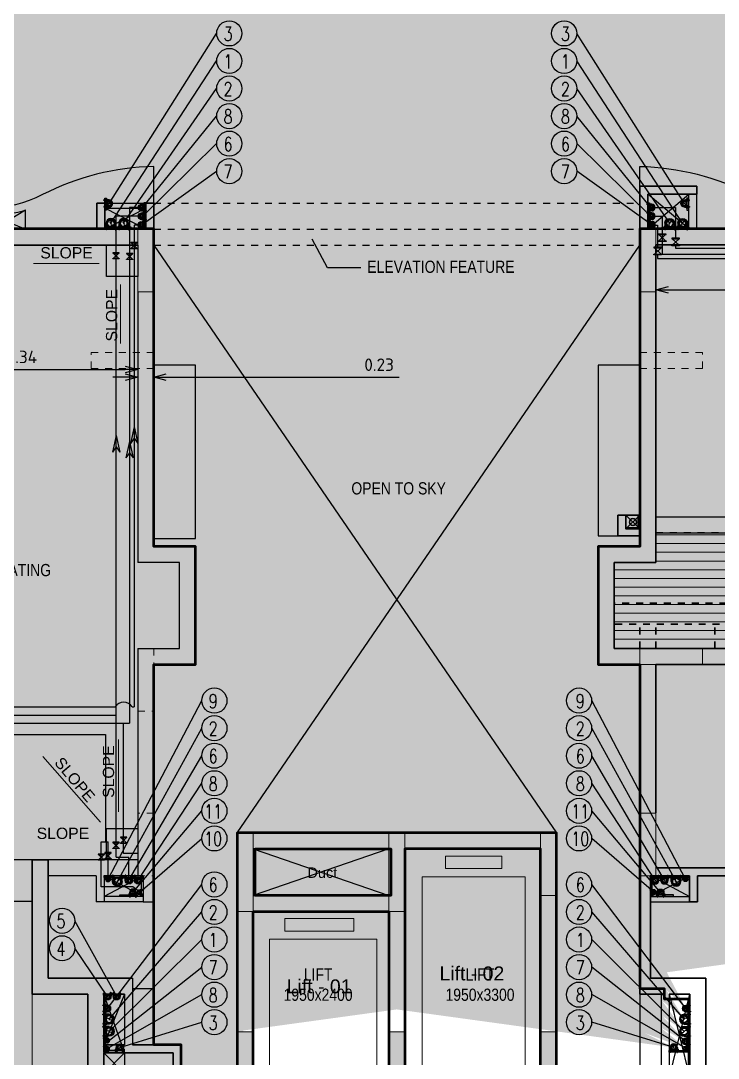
# Model space of a CAD drawing. Header units: inches. Extents: x 0 to 429, y 0 to 185.
# Drawn here: x 292.7 to 302.73, y 118.07 to 132.98 of the extents above; entities that cross this region are included whole.
import ezdxf
from ezdxf.enums import TextEntityAlignment as Align

# ---------------------------------------------------------------- set-up
doc = ezdxf.new("R2010")
doc.units = ezdxf.units.IN
doc.header["$MEASUREMENT"] = 0
doc.linetypes.add('Xr-4BHK-A-B-Tenth Floor-Sub$0$HIDDEN', pattern=[0.375, 0.25, -0.125])
doc.layers.get('DEFPOINTS').update_dxf_attribs({"lineweight": 18})
for name, color, linetype, lineweight in [('FLOOR09', 7, 'Continuous', 50), ('XR-4BHK-A-B-TENTH SUB$0$COL', 1, 'Continuous', 0), ('XR-4BHK-A-B-TENTH SUB$0$COL BELOW', 3, 'Xr-4BHK-A-B-Tenth Floor-Sub$0$HIDDEN', 0), ('XR-4BHK-A-B-TENTH SUB$0$COL HATCH', 9, 'Continuous', 0), ('XR-4BHK-A-B-TENTH SUB$0$CUTOUT', 6, 'Continuous', 30), ('XR-4BHK-A-B-TENTH SUB$0$HATCH', 8, 'Continuous', 9), ('XR-4BHK-A-B-TENTH SUB$0$PERGOLA ABOVE', 6, 'Xr-4BHK-A-B-Tenth Floor-Sub$0$HIDDEN', 30), ('XR-4BHK-A-B-TENTH SUB$0$PIPE', 30, 'Continuous', 30), ('XR-4BHK-A-B-TENTH SUB$0$RRL', 11, 'Continuous', 20), ('XR-4BHK-A-B-TENTH SUB$0$STEPS', 253, 'Continuous', 9), ('XR-4BHK-A-B-TENTH SUB$0$WALL', 7, 'Continuous', 30)]:
    doc.layers.add(name, color=color, linetype=linetype, lineweight=lineweight)
for name, color, linetype in [('XR-4BHK-A-B-TENTH SUB$0$BALCONY', 6, 'Continuous'), ('XR-4BHK-A-B-TENTH SUB$0$ELE', 4, 'Continuous'), ('XR-4BHK-A-B-TENTH SUB$0$LINE ABOVE', 20, 'Xr-4BHK-A-B-Tenth Floor-Sub$0$HIDDEN')]:
    doc.layers.add(name, color=color, linetype=linetype)
doc.styles.add('Sanvi Common', font='isocpeur.ttf')
doc.styles.add('Xr-4BHK-A-B-Ground-Sub$0$DIM', font='arial.ttf')
doc.styles.add('Xr-4BHK-A-B-Tenth Floor-Sub$0$A-DIM', font='arial.ttf')
doc.styles.add('Xr-4BHK-A-B-Tenth Floor-Sub$0$AUDIT_D_080506184754-0', font='romans.shx')
doc.styles.add('Xr-4BHK-A-B-Tenth Floor-Sub$0$DIM', font='arial.ttf')
doc.styles.add('Xr-4BHK-A-B-Tenth Floor-Sub$0$Standard', font='ARIALN.TTF')
doc.dimstyles.new('Sanvi Common', dxfattribs={"dimtxt": 0.18, "dimasz": 0.18, "dimexe": 0.18, "dimexo": 0.0625, "dimgap": 0.09, "dimtad": 1, "dimzin": 0, "dimdsep": 46, "dimtxsty": 'Sanvi Common', "dimblk": 'OPEN30', "dimcen": 0.09, "dimclrd": 68, "dimclre": 68, "dimclrt": 40, "dimadec": 0, "dimazin": 0, "dimtfac": 1, "dimtofl": 0, "dimtmove": 0, "dimatfit": 3, "dimldrblk": 'OPEN30', "dimfxl": 1, "dimtolj": 1, "dimtzin": 0, "dimarcsym": 0})
doc.dimstyles.new('Xr-4BHK-A-B-Tenth Floor-Sub$0$A-DIM-100', dxfattribs={"dimscale": 2, "dimtxt": 150, "dimasz": 50, "dimexe": 30, "dimexo": 25, "dimgap": 25, "dimtad": 1, "dimdec": 0, "dimzin": 0, "dimdsep": 46, "dimtxsty": 'Xr-4BHK-A-B-Tenth Floor-Sub$0$A-DIM', "dimblk1": 'Xr-4BHK-A-B-Tenth Floor-Sub$0$_ArchTick', "dimblk2": 'Xr-4BHK-A-B-Tenth Floor-Sub$0$_ArchTick', "dimsah": 1, "dimcen": 0.09, "dimdle": 30, "dimclrd": 256, "dimclre": 256, "dimclrt": 5, "dimadec": 0, "dimazin": 0, "dimtfac": 1, "dimtdec": 0, "dimtmove": 2, "dimatfit": 3, "dimfxl": 0.18, "dimtolj": 1, "dimtzin": 0, "dimlwd": 9, "dimlwe": 9, "dimarcsym": 0})
doc.dimstyles.new('Xr-4BHK-A-B-Tenth Floor-Sub$0$DIM 75', dxfattribs={"dimtxt": 75, "dimasz": 75, "dimexe": 0.18, "dimexo": 0.0625, "dimgap": 0.09, "dimtad": 0, "dimtih": 1, "dimtoh": 1, "dimdec": 0, "dimzin": 0, "dimdsep": 46, "dimtxsty": 'Xr-4BHK-A-B-Tenth Floor-Sub$0$Standard', "dimcen": 0.09, "dimclrd": 256, "dimclre": 256, "dimclrt": 256, "dimadec": 0, "dimazin": 0, "dimtfac": 1, "dimtdec": 0, "dimtofl": 0, "dimtmove": 0, "dimatfit": 3, "dimfxl": 1, "dimtolj": 1, "dimtzin": 0, "dimarcsym": 0})

# ---------------------------------------------------------------- blocks, each defined once
blk = doc.blocks.new('Xr-4BHK-A-B-Tenth Floor-Sub$0$unit 4')
at = {"layer": 'XR-4BHK-A-B-TENTH SUB$0$COL HATCH'}
blk.add_hatch(color=256, dxfattribs=at).paths.add_polyline_path([(133062, 5107), (133062, 5337), (132161, 5337), (132161, 5107)])
at = {"layer": 'XR-4BHK-A-B-TENTH SUB$0$HATCH'}
h = blk.add_hatch(dxfattribs=at)
h.set_pattern_fill('LINE', color=256, scale=1000, angle=90, style=0)
h.set_pattern_definition([(90, (108785.05, -212039.43), (-125, -3e-14), [])])
h.paths.add_polyline_path([(136524, 5337), (136524, 9902), (143927, 9902), (143927, 10222), (144477, 10222), (144477, 9002), (144477, 8902), (143682, 8902), (141449, 8902), (138186, 8902), (138187, 4737), (136951, 4737), (136951, 5337)])
for p, q in [((143152, 5527), (144366, 5527)), ((143152, 5412), (144366, 5412))]:
    blk.add_line(p, q)
at = {"layer": 'XR-4BHK-A-B-TENTH SUB$0$BALCONY', "ltscale": 1000}
blk.add_line((143152, 5107), (144366, 5107), dxfattribs=at)
blk.add_lwpolyline([(134116, 5107), (134116, 4509), (136571, 4509), (136571, 5107)], dxfattribs=at)
at = {"layer": 'XR-4BHK-A-B-TENTH SUB$0$COL'}
blk.add_lwpolyline([(133062, 5107), (133062, 5337), (132161, 5337), (132161, 5107)], close=True, dxfattribs=at)
at = {"layer": 'XR-4BHK-A-B-TENTH SUB$0$COL BELOW'}
blk.add_lwpolyline([(133936, 6007), (133936, 5107), (134166, 5107), (134166, 6007)], close=True, dxfattribs=at)
at = {"layer": 'XR-4BHK-A-B-TENTH SUB$0$CUTOUT'}
for p, q in [((136471, 5107), (136271, 4907)), ((136471, 4907), (136271, 5107))]:
    blk.add_line(p, q, dxfattribs=at)
blk.add_lwpolyline([(136271, 5107), (136271, 4907), (136471, 4907), (136471, 5107)], close=True, dxfattribs=at)
at = {"layer": 'XR-4BHK-A-B-TENTH SUB$0$ELE'}
for p, q in [((136294, 5337), (136294, 9902)), ((136524, 5337), (136524, 9902)), ((132161, 5924), (131662, 5924)), ((141451, 5257), (141752, 5822)), ((141751, 5257), (141452, 5822)), ((141751, 5257), (141752, 5822)), ((141826, 5256), (141826, 5822)), ((143152, 5527), (144362, 5827)), ((144366, 5527), (143152, 5827)), ((132161, 5222), (131662, 5809)), ((132161, 5809), (131662, 5222)), ((132161, 5809), (131662, 5809)), ((136471, 5107), (136271, 5107)), ((136471, 5082), (136271, 5082))]:
    blk.add_line(p, q, dxfattribs=at)
blk.add_lwpolyline([(131547, 5107), (131261, 5107, -0.111051), (131666, 6705, 0.244497), (131666, 8303, -0.111051), (131261, 9902, 74.791831)], format="xyb", dxfattribs=at)
at = {"layer": 'XR-4BHK-A-B-TENTH SUB$0$HATCH'}
blk.add_lwpolyline([(136524, 5337), (136524, 9902), (143927, 9902), (143927, 10222), (144477, 10222), (144477, 9002), (144477, 8902), (143682, 8902), (141449, 8902), (141449, 8902), (138186, 8902), (138187, 4737), (136951, 4737), (136951, 5337), (136524, 5337)], dxfattribs=at)
at = {"layer": 'XR-4BHK-A-B-TENTH SUB$0$PERGOLA ABOVE', "linetype": 'Xr-4BHK-A-B-Tenth Floor-Sub$0$HIDDEN'}
for p, q in [((137537, 9552), (137537, 4737)), ((137837, 9252), (137837, 4737)), ((136524, 5337), (136524, 8969)), ((138186, 6182), (137836, 6182)), ((138187, 5336), (137837, 5336)), ((138187, 5106), (137837, 5106))]:
    blk.add_line(p, q, dxfattribs=at)
at = {"layer": 'XR-4BHK-A-B-TENTH SUB$0$PIPE'}
blk.add_circle((136371, 5007), 50, dxfattribs=at)
at = {"layer": 'XR-4BHK-A-B-TENTH SUB$0$WALL'}
for p, q in [((132161, 9199), (132161, 5924)), ((138187, 8902), (138187, 4737)), ((138417, 8787), (138417, 5337)), ((141337, 5337), (141337, 8672)), ((141452, 5937), (141452, 8672)), ((142922, 6057), (144247, 6057)), ((142922, 5257), (142922, 6057)), ((131547, 5924), (131547, 5107)), ((131662, 5924), (131547, 5924)), ((131662, 5924), (131662, 5222)), ((141452, 5937), (141826, 5937)), ((141452, 5822), (141826, 5822)), ((141452, 5257), (141452, 5822)), ((141826, 5822), (141826, 5937)), ((143152, 5827), (144247, 5827)), ((143152, 5527), (143152, 5827)), ((132161, 5222), (132161, 5809)), ((143152, 5107), (143152, 5412)), ((132161, 5222), (131662, 5222)), ((136951, 4737), (136951, 5337)), ((138417, 5337), (140551, 5337)), ((141451, 5257), (142922, 5257)), ((132162, 5107), (131547, 5107)), ((132391, 5107), (136294, 5107)), ((136294, 5107), (136721, 5107)), ((136456, 5107), (136456, 4907)), ((136571, 5107), (136571, 4792)), ((136721, 4507), (136721, 5107)), ((138417, 4507), (138417, 5107)), ((138417, 5107), (140551, 5107)), ((140551, 5107), (143152, 5107)), ((136271, 4907), (136456, 4907)), ((136271, 4907), (136271, 4792)), ((136271, 4792), (136571, 4792)), ((138187, 4737), (136951, 4737)), ((138417, 4507), (136721, 4507))]:
    blk.add_line(p, q, dxfattribs=at)
blk.add_lwpolyline([(132391, 10132), (132391, 5337), (136951, 5337)], dxfattribs=at)
blk = doc.blocks.new('Xr-4BHK-A-B-Tenth Floor-Sub$0$core typ')
at = {"layer": 'XR-4BHK-A-B-TENTH SUB$0$COL HATCH'}
h = blk.add_hatch(color=256, dxfattribs=at)
h.dxf.hatch_style = 1
h.paths.add_polyline_path([(2565, 14540), (2565, 14770), (1664, 14770), (1664, 14540)])
h = blk.add_hatch(color=256, dxfattribs=at)
h.dxf.hatch_style = 1
h.paths.add_polyline_path([(1665, 12405), (1895, 12405), (1895, 11505), (1665, 11505)])
h = blk.add_hatch(color=256, dxfattribs=at)
h.dxf.hatch_style = 1
h.paths.add_polyline_path([(-4125, 12120), (-3895, 12120), (-3895, 10990), (-4125, 10990)])
h = blk.add_hatch(color=256, dxfattribs=at)
h.dxf.hatch_style = 1
h.paths.add_polyline_path([(-1945, 12120), (-1715, 12120), (-1715, 10990), (-1945, 10990)])
h = blk.add_hatch(color=256, dxfattribs=at)
h.dxf.hatch_style = 1
h.paths.add_polyline_path([(235, 12120), (465, 12120), (465, 11220), (235, 11220)])
h = blk.add_hatch(color=256, dxfattribs=at)
h.dxf.hatch_style = 1
h.paths.add_polyline_path([(-4125, 9260), (-3895, 9260), (-3895, 8360), (-4125, 8360)])
h = blk.add_hatch(color=256, dxfattribs=at)
h.dxf.hatch_style = 1
h.paths.add_polyline_path([(-1945, 9260), (-1715, 9260), (-1715, 8360), (-1945, 8360)])
h = blk.add_hatch(color=256, dxfattribs=at)
h.dxf.hatch_style = 1
h.paths.add_polyline_path([(235, 9260), (465, 9260), (465, 8360), (235, 8360)])
at = {"layer": 'XR-4BHK-A-B-TENTH SUB$0$COL'}
for points in [[(2565, 14540), (2565, 14770), (1664, 14770), (1664, 14540)], [(1665, 12405), (1895, 12405), (1895, 11505), (1665, 11505)], [(-4125, 12120), (-3895, 12120), (-3895, 10990), (-4125, 10990)], [(-1945, 12120), (-1715, 12120), (-1715, 10990), (-1945, 10990)], [(235, 12120), (465, 12120), (465, 11220), (235, 11220)], [(-4125, 9260), (-3895, 9260), (-3895, 8360), (-4125, 8360)], [(-1945, 9260), (-1715, 9260), (-1715, 8360), (-1945, 8360)], [(235, 9260), (465, 9260), (465, 8360), (235, 8360)]]:
    blk.add_lwpolyline(points, close=True, dxfattribs=at)
at = {"layer": 'XR-4BHK-A-B-TENTH SUB$0$ELE'}
for p, q in [((-3896, 11890), (-1945, 11220)), ((-1946, 11890), (-3895, 11220)), ((-5745, 8960), (-6045, 8660)), ((-6045, 8960), (-5745, 8660))]:
    blk.add_line(p, q, dxfattribs=at)
blk.add_lwpolyline([(-5745, 8660), (-6045, 8660), (-6045, 8960), (-5745, 8960)], close=True, dxfattribs=at)
at = {"layer": 'XR-4BHK-A-B-TENTH SUB$0$LINE ABOVE'}
for p, q in [((-5325, 21165), (1665, 21165)), ((-5325, 20795), (1665, 20795)), ((-5325, 20565), (1665, 20565))]:
    blk.add_line(p, q, dxfattribs=at)
at = {"layer": 'XR-4BHK-A-B-TENTH SUB$0$STEPS', "ltscale": 1000}
for points in [[(-1128, 11788), (-1128, 11608), (-318, 11608), (-318, 11788)], [(-1467, 11491), (-1467, 8770), (14, 8770), (14, 11491)], [(-3441, 10889), (-3441, 10709), (-2448, 10709), (-2448, 10889)], [(-3660, 10592), (-3660, 8770), (-2116, 8770), (-2116, 10592)]]:
    blk.add_lwpolyline(points, close=True, dxfattribs=at)
at = {"layer": 'XR-4BHK-A-B-TENTH SUB$0$WALL'}
for p, q in [((-1945, 12120), (-3895, 12120)), ((235, 12120), (-1715, 12120)), ((-1946, 11890), (-3896, 11890)), ((235, 11890), (-1715, 11890)), ((-3895, 11220), (-1945, 11220)), ((235, 11220), (235, 9260)), ((465, 11220), (465, 9260)), ((-4125, 10990), (-4125, 9261)), ((-3895, 10990), (-1945, 10990)), ((-3895, 10990), (-3895, 9261)), ((-1945, 9261), (-1945, 10990)), ((-1715, 9261), (-1715, 10990)), ((-6045, 9075), (-5745, 9075)), ((-6045, 8960), (-6045, 8360)), ((-6045, 8960), (-5045, 8960)), ((-5630, 9075), (-4930, 9075)), ((-5045, 8960), (-5045, 8360)), ((-4930, 9075), (-4930, 8360))]:
    blk.add_line(p, q, dxfattribs=at)
blk = doc.blocks.new('Xr-4BHK-A-B-Tenth Floor-Sub$0$unit1')
at = {"layer": 'XR-4BHK-A-B-TENTH SUB$0$COL HATCH'}
blk.add_hatch(color=256, dxfattribs=at).paths.add_polyline_path([(490, 12315), (720, 12315), (720, 11415), (490, 11415)])
for p, q in [((415, 1555), (415, 595)), ((300, 1325), (300, 595))]:
    blk.add_line(p, q)
at = {"layer": 'XR-4BHK-A-B-TENTH SUB$0$BALCONY', "ltscale": 1000}
for p, q in [((720, 2650), (720, 595)), ((415, 1405), (720, 1405))]:
    blk.add_line(p, q, dxfattribs=at)
blk.add_lwpolyline([(720, 7870), (1320, 7870), (1320, 10360), (720, 10360)], dxfattribs=at)
at = {"layer": 'XR-4BHK-A-B-TENTH SUB$0$COL', "ltscale": 0.4}
blk.add_lwpolyline([(490, 12315), (720, 12315), (720, 11415), (490, 11415)], close=True, dxfattribs=at)
at = {"layer": 'XR-4BHK-A-B-TENTH SUB$0$COL BELOW', "ltscale": 0.4}
for points in [[(-180, 10540), (720, 10540), (720, 10310), (-180, 10310)], [(490, 5389), (720, 5389), (720, 6290), (490, 6290)], [(720, 3925), (490, 3925), (490, 3025), (720, 3025)]]:
    blk.add_lwpolyline(points, close=True, dxfattribs=at)
at = {"layer": 'XR-4BHK-A-B-TENTH SUB$0$ELE'}
for p, q in [((17, 12685), (605, 12685)), ((-1123, 12586), (-1577, 12315)), ((-1123, 12315), (-1123, 12586)), ((17, 12615), (605, 12615)), ((605, 12315), (17, 12615)), ((17, 12315), (605, 12615)), ((-1577, 12503), (-1123, 12315)), ((490, 11415), (490, 7525)), ((720, 11415), (720, 7755)), ((1320, 7755), (720, 7755)), ((1320, 6060), (1320, 7755)), ((1090, 7525), (490, 7525)), ((1090, 6290), (1090, 7525)), ((490, 6290), (490, 3255)), ((490, 6290), (1090, 6290)), ((1320, 6060), (720, 6060)), ((720, 6060), (720, 2650)), ((-1030, 3255), (-2845, 3255)), ((490, 3255), (-800, 3255)), ((-110, 3025), (-800, 3025)), ((-110, 3025), (-110, 2650)), ((5, 3025), (5, 2650)), ((569, 2725), (5, 3025)), ((570, 3025), (5, 2725)), ((570, 3025), (5, 3025)), ((570, 3025), (570, 2650)), ((569, 2725), (5, 2725)), ((-1030, 2655), (-2622, 2655)), ((5, 2650), (-110, 2650)), ((570, 2650), (5, 2650)), ((570, 2650), (720, 2650)), ((262, 595), (0, 1325)), ((300, 1325), (1, 595))]:
    blk.add_line(p, q, dxfattribs=at)
for points in [[(720, 12685), (720, 13215, 0.111051), (-879, 12811, -0.244497), (-2477, 12811, 0.111051), (-4075, 13215, -74.791831)], [(-1123, 12586, -0.06273), (-1577, 12503, -0.06273)]]:
    blk.add_lwpolyline(points, format="xyb", dxfattribs=at)
at = {"layer": 'XR-4BHK-A-B-TENTH SUB$0$RRL'}
blk.add_line((-1030, 1325), (-1030, 230), dxfattribs=at)
at = {"layer": 'XR-4BHK-A-B-TENTH SUB$0$WALL'}
for p, q in [((-98, 12315), (-98, 12685)), ((17, 12685), (-98, 12685)), ((17, 12315), (17, 12685)), ((605, 12315), (605, 12685)), ((605, 12685), (720, 12685)), ((720, 12315), (720, 12685)), ((-2845, 12315), (-98, 12315)), ((605, 12315), (17, 12315)), ((490, 12085), (-2845, 12085)), ((-1030, 3255), (-1030, 1325)), ((-800, 3255), (-1030, 3255)), ((-800, 3255), (-800, 1555)), ((-230, 1555), (-800, 1555)), ((415, 1555), (-230, 1555)), ((-1030, 1325), (-230, 1325)), ((-230, 1325), (-230, 230)), ((300, 1325), (0, 1325)), ((0, 1325), (0, 595))]:
    blk.add_line(p, q, dxfattribs=at)
blk = doc.blocks.new('_Open30')
at = {"color": 0, "linetype": 'ByBlock', "lineweight": -2}
for p, q in [((-1, 0.268), (0, 0)), ((0, 0), (-1, -0.268)), ((0, 0), (-1, 0))]:
    blk.add_line(p, q, dxfattribs=at)
blk = doc.blocks.new('*D410')
at = {"color": 68, "lineweight": -2, "transparency": 16777216}
for p, q in [((301.834, 129.146), (301.834, 129.289)), ((306.399, 129.146), (306.399, 129.289)), ((302.014, 129.109), (306.219, 129.109))]:
    blk.add_line(p, q, dxfattribs=at)
at = {"layer": 'DEFPOINTS', "color": 0, "transparency": 16777216}
for p in [(301.834, 129.084), (306.399, 129.109), (306.399, 129.084)]:
    blk.add_point(p, dxfattribs=at)
at = {"color": 68, "lineweight": -2, "transparency": 16777216, "xscale": 0.18, "yscale": 0.18, "zscale": 0.18, "rotation": 180}
blk.add_blockref('_Open30', (301.834, 129.109), dxfattribs=at)
at = {"color": 68, "lineweight": -2, "transparency": 16777216, "xscale": 0.18, "yscale": 0.18, "zscale": 0.18}
blk.add_blockref('_Open30', (306.399, 129.109), dxfattribs=at)
at = {"color": 40, "transparency": 16777216, "insert": (304.116, 129.289), "char_height": 0.18, "attachment_point": 5, "style": 'Sanvi Common'}
blk.add_mtext('\\A1;4.56', dxfattribs=at)
blk = doc.blocks.new('*D418')
at = {"color": 68, "lineweight": -2, "transparency": 16777216}
for p, q in [((291.049, 128.029), (291.049, 128.147)), ((291.229, 127.967), (294.204, 127.967)), ((294.384, 127.904), (294.384, 127.787))]:
    blk.add_line(p, q, dxfattribs=at)
at = {"layer": 'DEFPOINTS', "color": 0, "transparency": 16777216}
for p in [(291.049, 127.967), (294.384, 127.967), (294.384, 127.967)]:
    blk.add_point(p, dxfattribs=at)
at = {"color": 68, "lineweight": -2, "transparency": 16777216, "xscale": 0.18, "yscale": 0.18, "zscale": 0.18, "rotation": 180}
blk.add_blockref('_Open30', (291.049, 127.967), dxfattribs=at)
at = {"color": 68, "lineweight": -2, "transparency": 16777216, "xscale": 0.18, "yscale": 0.18, "zscale": 0.18}
blk.add_blockref('_Open30', (294.384, 127.967), dxfattribs=at)
at = {"color": 40, "transparency": 16777216, "insert": (292.716, 128.147), "char_height": 0.18, "attachment_point": 5, "style": 'Sanvi Common'}
blk.add_mtext('\\A1;3.34', dxfattribs=at)
blk = doc.blocks.new('*D419')
at = {"color": 68, "lineweight": -2, "transparency": 16777216}
for p, q in [((294.384, 127.904), (294.384, 127.675)), ((294.614, 127.904), (294.614, 127.675)), ((294.204, 127.855), (294.024, 127.855)), ((294.794, 127.855), (298.142, 127.855))]:
    blk.add_line(p, q, dxfattribs=at)
at = {"layer": 'DEFPOINTS', "color": 0, "transparency": 16777216}
for p in [(294.384, 127.967), (294.614, 127.967), (294.614, 127.855)]:
    blk.add_point(p, dxfattribs=at)
at = {"color": 68, "lineweight": -2, "transparency": 16777216, "xscale": 0.18, "yscale": 0.18, "zscale": 0.18}
blk.add_blockref('_Open30', (294.384, 127.855), dxfattribs=at)
at = {"color": 68, "lineweight": -2, "transparency": 16777216, "xscale": 0.18, "yscale": 0.18, "zscale": 0.18, "rotation": 180}
blk.add_blockref('_Open30', (294.614, 127.855), dxfattribs=at)
at = {"color": 40, "transparency": 16777216, "insert": (297.854, 128.035), "char_height": 0.18, "attachment_point": 5, "style": 'Sanvi Common'}
blk.add_mtext('\\A1;0.23', dxfattribs=at)
blk = doc.blocks.new('Xr-4BHK-A-B-Tenth Floor-Sub$0$_ArchTick')
at = {"color": 0, "linetype": 'ByBlock', "const_width": 0.15}
blk.add_lwpolyline([(-0.5, -0.5), (0.5, 0.5)], dxfattribs=at)
blk = doc.blocks.new('Xr-4BHK-A-B-Tenth Floor-Sub$0$VALVE100')
at = {"color": 0, "linetype": 'Continuous', "lineweight": -3}
for p, q in [((-19, 22.9), (-22.1, 22.9)), ((-22.1, 22.9), (-22.1, -22.9)), ((-19, -22.9), (-19, 22.9)), ((-19, 19.9), (19, -19.9)), ((19, 19.9), (-19, -19.9)), ((19, 22.9), (22.1, 22.9)), ((19, -22.9), (19, 22.9)), ((22.1, 22.9), (22.1, -22.9)), ((-22.1, -22.9), (-19, -22.9)), ((22.1, -22.9), (19, -22.9))]:
    blk.add_line(p, q, dxfattribs=at)
blk = doc.blocks.new('Xr-4BHK-A-B-Tenth Floor-Sub$0$AR')
at = {"lineweight": -3}
blk.add_hatch(color=0, dxfattribs=at).paths.add_polyline_path([(0, 0), (-53, -236), (0, -163), (53, -236)])
at = {"color": 0, "lineweight": -3}
for p, q in [((0, 0), (-53, -236)), ((0, 0), (53, -236)), ((0, -163), (-53, -236)), ((0, -163), (53, -236))]:
    blk.add_line(p, q, dxfattribs=at)
blk = doc.blocks.new('Xr-4BHK-A-B-Tenth Floor-Sub$0$CI100')
at = {"color": 1, "ltscale": 100}
for p, q in [((-79, 0), (-79, 11)), ((-74, 61), (-74, 11)), ((-66, 61), (-66, 11)), ((-61, 0), (-61, 11)), ((61, 0), (61, 11)), ((66, 61), (66, 11)), ((74, 61), (74, 11)), ((79, 0), (79, 11)), ((-79, -15), (-79, -4)), ((-74, 0), (-74, -4)), ((-74, -15), (-74, -37)), ((-74, -17), (-74, -37)), ((-66, -37), (-74, -37)), ((-66, 0), (-66, -4)), ((-66, -15), (-66, -37)), ((-66, -17), (-66, -37)), ((-61, -15), (-61, -4)), ((61, -15), (61, -4)), ((66, 0), (66, -4)), ((66, -15), (66, -37)), ((66, -17), (66, -37)), ((66, -37), (74, -37)), ((74, 0), (74, -4)), ((74, -15), (74, -37)), ((74, -17), (74, -37)), ((79, -15), (79, -4))]:
    blk.add_line(p, q, dxfattribs=at)
for points in [[(-85, 0), (-55, 0), (-55, 11), (-85, 11)], [(85, 0), (55, 0), (55, 11), (85, 11)], [(-85, -15), (-55, -15), (-55, -4), (-85, -4)], [(85, -15), (55, -15), (55, -4), (85, -4)]]:
    blk.add_lwpolyline(points, close=True, dxfattribs=at)
at = {"ltscale": 100}
for radius in [60.7, 50]:
    blk.add_circle((0, 61), radius, dxfattribs=at)
at = {"color": 1, "ltscale": 100}
for radius in [74, 66]:
    blk.add_arc((0, 61), radius, 0, 180, dxfattribs=at)
at = {"ltscale": 100}
for centre, start, end in [((14, 86), 119.0199, 240.9801), ((-14, 36), 299.0199, 60.9801)]:
    blk.add_arc(centre, 28.6, start, end, dxfattribs=at)
blk = doc.blocks.new('Xr-4BHK-A-B-Tenth Floor-Sub$0$CI50')
at = {"color": 1, "ltscale": 100}
for p, q in [((-53, 2), (-53, 13)), ((-48, 35), (-48, 13)), ((-48, 2), (-48, -2)), ((-40, 35), (-40, 13)), ((-40, 2), (-40, -2)), ((-35, 2), (-35, 13)), ((35, 2), (35, 13)), ((40, 35), (40, 13)), ((40, 2), (40, -2)), ((48, 35), (48, 13)), ((48, 2), (48, -2)), ((53, 2), (53, 13)), ((-53, -13), (-53, -2)), ((-48, -13), (-48, -31)), ((-48, -15), (-48, -31)), ((-40, -31), (-48, -31)), ((-40, -13), (-40, -31)), ((-40, -15), (-40, -31)), ((-35, -13), (-35, -2)), ((35, -13), (35, -2)), ((40, -13), (40, -31)), ((40, -15), (40, -31)), ((40, -31), (48, -31)), ((48, -13), (48, -31)), ((48, -15), (48, -31)), ((53, -13), (53, -2))]:
    blk.add_line(p, q, dxfattribs=at)
at = {"color": 1, "ltscale": 100, "elevation": 0}
for points in [[(-58, 2), (-31, 2), (-31, 13), (-58, 13)], [(58, 2), (31, 2), (31, 13), (58, 13)], [(-58, -13), (-31, -13), (-31, -2), (-58, -2)], [(58, -13), (31, -13), (31, -2), (58, -2)]]:
    blk.add_lwpolyline(points, close=True, dxfattribs=at)
at = {"ltscale": 100}
for radius in [35, 25]:
    blk.add_circle((0, 35), radius, dxfattribs=at)
at = {"color": 1, "ltscale": 100}
for radius, start in [(48.3, 0), (40.3, 360)]:
    blk.add_arc((0, 35), radius, start, 180, dxfattribs=at)
at = {"ltscale": 100}
for centre, start, end in [((7, 47), 119.0199, 240.9801), ((-7, 22), 299.0199, 60.9801)]:
    blk.add_arc(centre, 14.3, start, end, dxfattribs=at)

msp = doc.modelspace()

# ---------------------------------------------------------------- linework, layer by layer
for p, q in [((293.93, 130.255), (293.93, 130.426)), ((302.285, 130.255), (302.285, 130.426)), ((294.476, 129.984), (294.476, 130.359)), ((301.739, 129.984), (301.739, 130.359)), ((301.775, 130.169), (301.926, 130.169)), ((293.909, 130.005), (294.289, 130.005)), ((301.78, 130.042), (301.859, 130.042)), ((302.306, 130.005), (301.926, 130.005)), ((294.614, 129.754), (300.404, 121.31)), ((295.814, 121.309), (301.604, 129.754)), ((293.897, 120.673), (294.461, 120.673)), ((294.44, 120.402), (294.44, 120.694)), ((302.318, 120.673), (301.753, 120.673)), ((301.774, 120.402), (301.774, 120.694)), ((294.128, 120.415), (294.378, 120.415)), ((302.087, 120.415), (301.837, 120.415)), ((293.913, 118.16), (293.913, 118.924)), ((302.302, 118.16), (302.302, 118.924)), ((294.192, 118.181), (293.892, 118.181)), ((302.023, 118.181), (302.323, 118.181))]:
    msp.add_line(p, q)
at = {"ltscale": 25}
for p, q in [((294.44, 130.292), (294.267, 130.292)), ((294.267, 130.292), (294.267, 122.885)), ((301.754, 130.293), (302.118, 130.293)), ((302.118, 130.293), (302.118, 129.852)), ((294.072, 120.961), (294.072, 130.168)), ((294.416, 130.168), (294.072, 130.168)), ((301.926, 130.169), (301.926, 129.625)), ((294.331, 130.042), (294.331, 123.122)), ((294.435, 130.042), (294.331, 130.042)), ((301.859, 130.042), (301.859, 129.721)), ((302.118, 129.745), (302.118, 129.709)), ((302.118, 129.709), (313.346, 129.709)), ((301.859, 129.614), (301.859, 129.562)), ((301.859, 129.562), (313.451, 129.562)), ((301.926, 129.625), (313.399, 129.625)), ((291.11, 123.122), (294.061, 123.122)), ((294.304, 123.122), (294.331, 123.122)), ((291.11, 122.998), (294.072, 122.998)), ((291.11, 122.885), (294.267, 122.885)), ((294.18, 121.013), (294.18, 122.885)), ((291.076, 122.724), (293.918, 122.724)), ((293.918, 122.724), (293.918, 121.181)), ((293.86, 121.181), (293.957, 121.181)), ((293.86, 120.534), (293.86, 121.181)), ((293.957, 120.644), (293.957, 121.181)), ((294.072, 120.961), (294.257, 120.961)), ((294.391, 121.013), (294.18, 121.013)), ((294.257, 120.629), (294.257, 120.961)), ((294.391, 120.629), (294.391, 121.013)), ((294.314, 120.534), (293.86, 120.534)), ((294.412, 120.457), (294.314, 120.534))]:
    msp.add_line(p, q, dxfattribs=at)
for points in [[(293.909, 130.255), (293.909, 130.426), (293.934, 130.426), (293.934, 130.255)], [(302.306, 130.255), (302.306, 130.426), (302.281, 130.426), (302.281, 130.255)], [(294.497, 129.984), (294.497, 130.359), (294.472, 130.359), (294.472, 129.984)], [(301.718, 129.984), (301.718, 130.359), (301.743, 130.359), (301.743, 129.984)], [(293.909, 129.984), (294.289, 129.984), (294.289, 130.009), (293.909, 130.009)], [(302.306, 129.984), (301.926, 129.984), (301.926, 130.009), (302.306, 130.009)], [(293.897, 120.669), (294.461, 120.669), (294.461, 120.694), (293.897, 120.694)], [(294.436, 120.402), (294.436, 120.694), (294.461, 120.694), (294.461, 120.402)], [(302.318, 120.669), (301.753, 120.669), (301.753, 120.694), (302.318, 120.694)], [(301.778, 120.402), (301.778, 120.694), (301.753, 120.694), (301.753, 120.402)], [(294.128, 120.419), (294.378, 120.419), (294.378, 120.394), (294.128, 120.394)], [(302.087, 120.419), (301.837, 120.419), (301.837, 120.394), (302.087, 120.394)], [(293.917, 118.16), (293.917, 118.924), (293.892, 118.924), (293.892, 118.16)], [(302.298, 118.16), (302.298, 118.924), (302.323, 118.924), (302.323, 118.16)], [(294.192, 118.185), (293.892, 118.185), (293.892, 118.16), (294.192, 118.16)], [(302.023, 118.185), (302.323, 118.185), (302.323, 118.16), (302.023, 118.16)]]:
    msp.add_lwpolyline(points, close=True)
msp.add_lwpolyline([(297.592, 129.429), (297.111, 129.429), (296.894, 129.838)])
at = {"linetype": 'Continuous'}
for points in [[(293.934, 129.304), (293.934, 129.754), (294.384, 129.754), (294.384, 129.304), (293.934, 129.304)], [(293.934, 120.924), (293.934, 121.374), (294.384, 121.374), (294.384, 120.924), (293.934, 120.924)]]:
    msp.add_lwpolyline(points, dxfattribs=at)
for centre in [(295.7, 132.795), (300.515, 132.795), (295.7, 132.399), (300.515, 132.399), (295.7, 132.003), (300.515, 132.003), (295.7, 131.607), (300.515, 131.607), (295.7, 131.211), (300.515, 131.211), (295.7, 130.815), (300.515, 130.815), (295.485, 123.21), (300.729, 123.21), (295.485, 122.814), (300.729, 122.814), (295.485, 122.418), (300.729, 122.418), (295.485, 122.022), (300.729, 122.022), (295.485, 121.626), (300.729, 121.626), (295.485, 121.23), (300.729, 121.23), (295.485, 120.569), (300.729, 120.569), (295.485, 120.173), (300.729, 120.173), (293.296, 120.047), (295.485, 119.777), (300.729, 119.777), (293.296, 119.651), (295.485, 119.381), (300.729, 119.381), (295.485, 118.985), (300.729, 118.985), (295.485, 118.59), (300.729, 118.59)]:
    msp.add_circle(centre, 0.181)
at = {"ltscale": 25}
msp.add_arc((294.182, 123.038), 0.147, 34.6107, 145.3893, dxfattribs=at)
at = {"layer": 'FLOOR09', "color": 181}
for points in [[(295.009, 117.78), (295.009, 118.265), (294.614, 118.265), (294.614, 123.73), (295.214, 123.73), (295.214, 125.425), (294.614, 125.425), (294.614, 129.985), (289.819, 129.985), (289.819, 130.674), (287.864, 130.674), (287.864, 131.275), (286.664, 131.275), (286.664, 132.705), (282.259, 132.705), (282.259, 126.845), (282.639, 126.845), (282.639, 121.755), (284.629, 121.755), (284.629, 118.219), (283.539, 118.219), (283.539, 114.459)], [(311.589, 117.989), (311.589, 121.755), (313.579, 121.755), (313.579, 126.845), (313.959, 126.845), (313.959, 132.705), (309.554, 132.705), (309.554, 131.275), (308.354, 131.275), (308.354, 130.674), (306.399, 130.674), (306.403, 129.985), (301.604, 129.985), (301.604, 125.425), (301.004, 125.425), (301.004, 123.73), (301.604, 123.73), (301.604, 119.074), (301.954, 119.075), (301.954, 118.924), (302.307, 118.924), (302.306, 117.78)], [(300.405, 117.78), (300.404, 121.31), (295.813, 121.309), (295.813, 117.78)]]:
    msp.add_lwpolyline(points, dxfattribs=at)
at = {"layer": 'FLOOR09', "color": 3}
msp.add_lwpolyline([(296.074, 121.08), (298.025, 121.08), (298.025, 120.41), (296.074, 120.41)], close=True, dxfattribs=at)
at = {"layer": 'FLOOR09', "color": 22}
for points in [[(298.224, 117.78), (300.174, 117.78), (300.174, 121.08), (298.224, 121.08)], [(296.044, 120.179), (297.994, 120.179), (297.994, 117.78), (296.044, 117.78)]]:
    msp.add_lwpolyline(points, close=True, dxfattribs=at)

# ---------------------------------------------------------------- block references
for name, p, xscale, yscale, zscale in [('Xr-4BHK-A-B-Tenth Floor-Sub$0$unit1', (293.894, 117.669), 0.001, 0.001, 0.001), ('Xr-4BHK-A-B-Tenth Floor-Sub$0$core typ', (299.939, 109.189), 0.001, 0.001, 0.001), ('Xr-4BHK-A-B-Tenth Floor-Sub$0$CI100', (293.998, 130.009), 0.000940500000026077, 0.000940500000026077, 0.000940500000026077), ('Xr-4BHK-A-B-Tenth Floor-Sub$0$CI100', (294.182, 130.009), 0.000940500000026077, 0.000940500000026077, 0.000940500000026077), ('Xr-4BHK-A-B-Tenth Floor-Sub$0$CI100', (302.033, 130.009), -0.000940500000026077, 0.0009404999999969733, 0.0009405), ('Xr-4BHK-A-B-Tenth Floor-Sub$0$CI100', (302.217, 130.009), -0.000940500000026077, 0.0009404999999969733, 0.0009405), ('Xr-4BHK-A-B-Tenth Floor-Sub$0$CI50', (294.313, 120.419), 0.001, 0.001, 0.001), ('Xr-4BHK-A-B-Tenth Floor-Sub$0$CI50', (301.902, 120.419), -0.001, 0.001, 0.001), ('Xr-4BHK-A-B-Tenth Floor-Sub$0$CI50', (294.125, 118.187), -0.001099999999976717, 0.001099999999991269, 0.0011), ('Xr-4BHK-A-B-Tenth Floor-Sub$0$CI50', (302.09, 118.187), 0.001099999999976717, 0.001099999999976717, 0.001099999999976717)]:
    msp.add_blockref(name, p, dxfattribs=dict(xscale=xscale, yscale=yscale, zscale=zscale))
for name, p, xscale, yscale, zscale, rotation in [('Xr-4BHK-A-B-Tenth Floor-Sub$0$unit 4', (296.497, 262.146), 0.001, 0.001, 0.001, 270), ('Xr-4BHK-A-B-Tenth Floor-Sub$0$CI50', (293.932, 130.351), 0.001099999999976717, 0.001099999999976717, 0.001099999999976717, 270), ('Xr-4BHK-A-B-Tenth Floor-Sub$0$CI50', (302.283, 130.351), -0.001099999999976717, 0.001099999999991269, 0.0011, 90), ('Xr-4BHK-A-B-Tenth Floor-Sub$0$CI100', (294.092, 120.669), -0.000940500000026077, 0.0009404999999969733, 0.0009405, 180), ('Xr-4BHK-A-B-Tenth Floor-Sub$0$CI50', (301.824, 120.667), 0.001099999999976717, 0.001099999999976717, 0.001099999999976717, 180), ('Xr-4BHK-A-B-Tenth Floor-Sub$0$CI50', (301.958, 120.667), 0.001099999999976717, 0.001099999999976717, 0.001099999999976717, 180), ('Xr-4BHK-A-B-Tenth Floor-Sub$0$CI100', (302.123, 120.669), 0.000940500000026077, 0.000940500000026077, 0.000940500000026077, 180), ('Xr-4BHK-A-B-Tenth Floor-Sub$0$CI50', (302.258, 120.671), -0.00075, 0.00075, 0.00075, 180), ('Xr-4BHK-A-B-Tenth Floor-Sub$0$CI50', (301.777, 120.457), 0.00075, 0.00075, 0.00075, 270), ('Xr-4BHK-A-B-Tenth Floor-Sub$0$CI50', (293.951, 118.992), -0.001, 0.001, 0.001, 180), ('Xr-4BHK-A-B-Tenth Floor-Sub$0$CI50', (294.081, 118.992), -0.001, 0.001, 0.001, 180), ('Xr-4BHK-A-B-Tenth Floor-Sub$0$CI50', (293.915, 118.787), 0.001, 0.001, 0.001, 270), ('Xr-4BHK-A-B-Tenth Floor-Sub$0$CI50', (302.3, 118.787), -0.001, 0.001, 0.001, 90), ('Xr-4BHK-A-B-Tenth Floor-Sub$0$CI100', (293.917, 118.633), -0.0009405000000115251, 0.0009404999999969733, 0.0009405, 270), ('Xr-4BHK-A-B-Tenth Floor-Sub$0$CI100', (302.298, 118.633), 0.0009405000000115251, 0.0009405000000115251, 0.0009405000000115251, 90), ('Xr-4BHK-A-B-Tenth Floor-Sub$0$CI100', (293.917, 118.457), -0.0009405000000115251, 0.0009404999999969733, 0.0009405, 270), ('Xr-4BHK-A-B-Tenth Floor-Sub$0$CI100', (302.298, 118.457), 0.0009405000000115251, 0.0009405000000115251, 0.0009405000000115251, 90), ('Xr-4BHK-A-B-Tenth Floor-Sub$0$CI50', (293.916, 118.327), 0.00075, 0.00075, 0.00075, 270), ('Xr-4BHK-A-B-Tenth Floor-Sub$0$CI50', (302.296, 118.315), -0.001, 0.001, 0.001, 90), ('Xr-4BHK-A-B-Tenth Floor-Sub$0$CI50', (293.916, 118.204), 0.00075, 0.00075, 0.00075, 270), ('Xr-4BHK-A-B-Tenth Floor-Sub$0$CI50', (302.299, 118.213), -0.00075, 0.00075, 0.00075, 90)]:
    msp.add_blockref(name, p, dxfattribs=dict(xscale=xscale, yscale=yscale, zscale=zscale, rotation=rotation))
at = {"ltscale": 25}
for p, xscale, yscale, zscale, rotation in [((294.475, 130.292), -0.001, 0.001, 0.001, 90), ((301.74, 130.292), 0.001, 0.001, 0.001, 270), ((294.475, 130.168), -0.001, 0.001, 0.001, 90), ((301.74, 130.168), 0.001, 0.001, 0.001, 270), ((294.47, 130.042), -0.001, 0.001, 0.001, 90), ((301.745, 130.042), 0.001, 0.001, 0.001, 270), ((293.957, 120.671), 0.00075, 0.00075, 0.00075, 180), ((294.257, 120.667), -0.001099999999976717, 0.001099999999991269, 0.0011, 180), ((294.391, 120.667), -0.001099999999976717, 0.001099999999991269, 0.0011, 180), ((294.438, 120.457), -0.00075, 0.00075, 0.00075, 90)]:
    msp.add_blockref('Xr-4BHK-A-B-Tenth Floor-Sub$0$CI50', p, dxfattribs=dict(at, xscale=xscale, yscale=yscale, zscale=zscale, rotation=rotation))
at = {"ltscale": 25, "extrusion": (0, 0, -1), "rotation": 90}
for p, xscale, yscale, zscale in [((-301.926, 129.859), -0.002430000000167638, 0.002430000000167638, -0.002430000000167638), ((-302.118, 129.799), -0.002430000000167638, 0.002430000000167638, -0.002430000000167638), ((-294.331, 129.747), -0.002025000000139698, 0.002025000000139698, -0.002025000000139698), ((-301.861, 129.668), -0.002430000000167638, 0.002430000000167638, -0.002430000000167638), ((-294.072, 129.6), -0.002025000000139698, 0.002025000000139698, -0.002025000000139698), ((-294.267, 129.59), -0.002025000000139698, 0.002025000000139698, -0.002025000000139698), ((-294.18, 121.203), -0.002025000000139698, 0.002025000000139698, -0.002025000000139698), ((-294.072, 121.13), -0.002025000000139698, 0.002025000000139698, -0.002025000000139698), ((-293.86, 120.961), -0.002025000000139698, 0.002025000000139698, -0.002025000000139698), ((-293.957, 120.981), -0.002025000000139698, 0.002025000000139698, -0.002025000000139698)]:
    msp.add_blockref('Xr-4BHK-A-B-Tenth Floor-Sub$0$VALVE100', p, dxfattribs=dict(at, xscale=xscale, yscale=yscale, zscale=zscale))
at = {"ltscale": 25, "xscale": 0.001, "yscale": 0.001, "zscale": 0.001}
for p in [(294.331, 127.141), (294.072, 127.017), (294.267, 126.931)]:
    msp.add_blockref('Xr-4BHK-A-B-Tenth Floor-Sub$0$AR', p, dxfattribs=at)

# ---------------------------------------------------------------- texts
at = {"style": 'Xr-4BHK-A-B-Tenth Floor-Sub$0$AUDIT_D_080506184754-0', "width": 0.75}
for s, p in [('3', (295.682, 132.688)), ('3', (300.533, 132.688)), ('1', (295.682, 132.292)), ('1', (300.533, 132.292)), ('2', (295.682, 131.896)), ('2', (300.533, 131.896)), ('8', (295.682, 131.5)), ('8', (300.533, 131.5)), ('6', (295.682, 131.104)), ('6', (300.533, 131.104)), ('7', (295.682, 130.708)), ('7', (300.533, 130.708)), ('9', (295.468, 123.102)), ('9', (300.747, 123.102)), ('2', (295.468, 122.706)), ('2', (300.747, 122.706)), ('6', (295.468, 122.31)), ('6', (300.747, 122.31)), ('8', (295.468, 121.914)), ('8', (300.747, 121.914)), ('11', (295.468, 121.518)), ('11', (300.747, 121.518)), ('10', (295.468, 121.122)), ('10', (300.747, 121.122)), ('6', (295.468, 120.462)), ('6', (300.747, 120.462)), ('5', (293.279, 119.94)), ('2', (295.468, 120.066)), ('2', (300.747, 120.066)), ('1', (295.468, 119.67)), ('1', (300.747, 119.67)), ('4', (293.279, 119.544)), ('7', (295.468, 119.274)), ('7', (300.747, 119.274)), ('8', (295.468, 118.878)), ('8', (300.747, 118.878)), ('3', (295.468, 118.482)), ('3', (300.747, 118.482))]:
    msp.add_text(s, height=0.2, dxfattribs=at).set_placement(p, align=Align.CENTER)
at = {"style": 'Xr-4BHK-A-B-Tenth Floor-Sub$0$DIM'}
for p in [(292.983, 129.562), (292.931, 121.222)]:
    msp.add_text('SLOPE', height=0.162, dxfattribs=at).set_placement(p)
for rotation, p in [(90, (294.089, 128.369)), (90, (294.044, 121.812)), (310, (293.175, 122.313))]:
    msp.add_text('SLOPE', height=0.162, rotation=rotation, dxfattribs=at).set_placement(p)
at = {"char_height": 0.175, "style": 'Xr-4BHK-A-B-Tenth Floor-Sub$0$Standard'}
for s, insert, width, attachment_point in [('ELEVATION FEATURE', (297.685, 129.53), 4.45674, 1), ('OPEN TO SKY', (298.135, 126.169), 1.56231, 8), ('OUTDOOR SEATING', (292.157, 124.995), 2.45632, 8), ('LIFT\\P1950x2400', (296.977, 118.894), 1.66218, 8), ('LIFT\\P1950x3300', (299.305, 118.894), 1.66218, 8)]:
    msp.add_mtext(s, dxfattribs=dict(at, insert=insert, width=width, attachment_point=attachment_point))
at = {"layer": 'FLOOR09', "color": 3, "style": 'Xr-4BHK-A-B-Ground-Sub$0$DIM'}
msp.add_text('Duct', height=0.15, dxfattribs=at).set_placement((297.038, 120.738), align=Align.MIDDLE_CENTER)
at = {"layer": 'FLOOR09', "color": 22, "style": 'Xr-4BHK-A-B-Ground-Sub$0$DIM'}
for s, p in [('Lift - 02', (299.188, 119.29)), ('Lift - 01', (296.991, 119.104))]:
    msp.add_text(s, height=0.2, dxfattribs=at).set_placement(p, align=Align.MIDDLE_CENTER)

# ---------------------------------------------------------------- dimensions: what is measured, and where the dimension line sits
at = {"color": 2}
for base, p1, p2, picture, middle in [((306.398918, 129.109417), (301.833919, 129.083889), (306.398918, 129.083889), '*D410', (304.116419, 129.289417)), ((294.383919, 127.96652), (291.048918, 127.96652), (294.383919, 127.96652), '*D418', (292.716419, 128.14652))]:
    dim = msp.add_linear_dim(base=base, p1=p1, p2=p2, dimstyle='Sanvi Common', dxfattribs=at)
    dim.commit()
    dim.dimension.update_dxf_attribs({"geometry": picture, "text_midpoint": middle})
dim = msp.add_linear_dim(base=(294.614, 127.855), p1=(294.384, 127.967), p2=(294.614, 127.967), dimstyle='Sanvi Common', dxfattribs=at)
dim.commit()
dim.dimension.update_dxf_attribs({"geometry": '*D419', "text_midpoint": (297.854, 127.855), "dimtype": 160})

# ---------------------------------------------------------------- leaders
for points in [[(293.971, 130.351), (295.518, 132.795)], [(302.244, 130.351), (300.697, 132.795)], [(293.998, 130.067), (295.518, 132.399)], [(302.217, 130.067), (300.697, 132.399)], [(294.18, 130.068), (295.518, 132.003)], [(302.035, 130.068), (300.697, 132.003)], [(294.44, 130.273), (295.518, 131.607)], [(301.775, 130.273), (300.697, 131.607)], [(294.44, 130.15), (295.518, 131.211)], [(301.775, 130.15), (300.697, 131.211)], [(294.435, 130.042), (295.518, 130.815)], [(301.78, 130.042), (300.697, 130.815)], [(293.957, 120.644), (295.304, 123.21)], [(302.258, 120.644), (300.911, 123.21)], [(294.092, 120.612), (295.304, 122.814)], [(302.123, 120.612), (300.911, 122.814)], [(294.257, 120.629), (295.304, 122.418)], [(301.958, 120.629), (300.911, 122.418)], [(294.391, 120.629), (295.304, 122.022)], [(301.824, 120.629), (300.911, 122.022)], [(294.313, 120.454), (295.304, 121.626)], [(301.902, 120.454), (300.911, 121.626)], [(294.412, 120.457), (295.304, 121.23)], [(301.803, 120.457), (300.911, 121.23)], [(293.95, 118.787), (295.304, 120.569)], [(302.265, 118.787), (300.911, 120.569)], [(293.974, 118.633), (295.304, 120.173)], [(302.241, 118.633), (300.911, 120.173)], [(294.081, 118.957), (293.478, 120.047)], [(293.974, 118.457), (295.304, 119.777)], [(302.241, 118.457), (300.911, 119.777)], [(293.951, 118.957), (293.478, 119.651)], [(293.952, 118.313), (295.304, 119.381)], [(302.262, 118.313), (300.911, 119.381)], [(293.942, 118.213), (295.304, 118.985)], [(302.273, 118.213), (300.911, 118.985)], [(294.125, 118.226), (295.304, 118.59)], [(302.09, 118.226), (300.911, 118.59)]]:
    msp.add_leader(points, dimstyle='Xr-4BHK-A-B-Tenth Floor-Sub$0$DIM 75')
at = {"linetype": 'Continuous'}
for points in [[(293.828, 129.491), (292.887, 129.491)], [(294.138, 129.187), (294.138, 128.342)], [(294.109, 121.613), (294.109, 122.652)], [(293.846, 121.465), (293.019, 122.407)]]:
    msp.add_leader(points, dimstyle='Xr-4BHK-A-B-Tenth Floor-Sub$0$A-DIM-100', override={"dimtad": 0}, dxfattribs=at)

doc.saveas('drawing.dxf')
